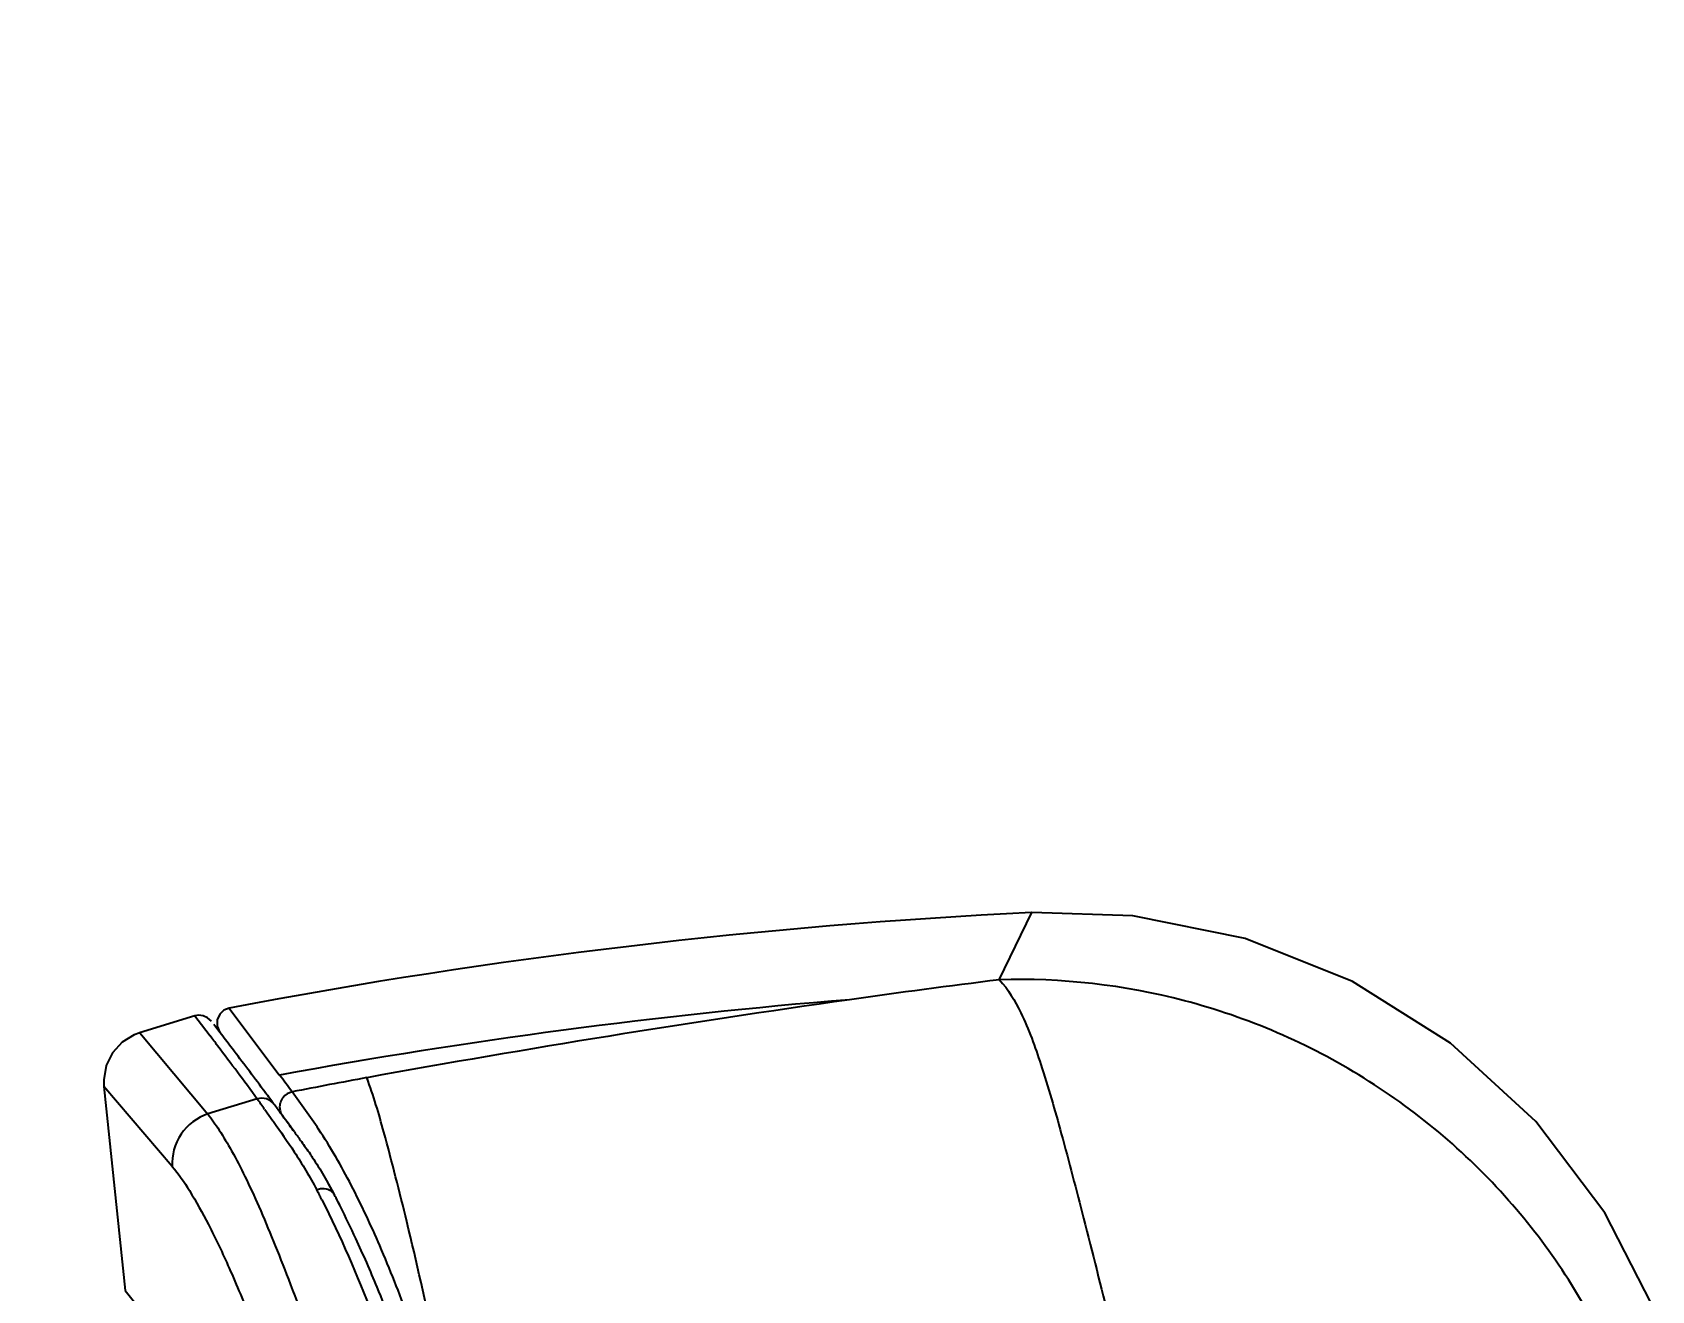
# Model space of a CAD drawing. Extents: x 0 to 3160, y 0 to 2315.
# Drawn here: x 2038.47 to 2070.18, y 993.15 to 1017.8 of the extents above; entities that cross this region are included whole.
import ezdxf

# ---------------------------------------------------------------- set-up
doc = ezdxf.new("R2010")
doc.units = 0
doc.header["$LTSCALE"] = 10
doc.header["$MEASUREMENT"] = 0
doc.header["$PDMODE"] = 3
doc.header["$PDSIZE"] = -10
doc.layers.get('0').update_dxf_attribs({"linetype": 'CONTINUOUS'})
doc.layers.get('DEFPOINTS').update_dxf_attribs({"linetype": 'CONTINUOUS'})
doc.layers.add('DEF_LAYER_ASSEM_MEMBER', color=7, linetype='CONTINUOUS')
doc.styles.add('Daelim Dimension', font='')
doc.styles.get('Daelim Dimension').set_extended_font_data('나눔고딕')
doc.dimstyles.new('DEFAULT', dxfattribs={"dimscale": 2, "dimtxt": 2, "dimasz": 2, "dimexe": 0, "dimexo": 2, "dimgap": 1, "dimtad": 1, "dimdec": 1, "dimzin": 9, "dimdsep": 46, "dimtxsty": 'Daelim Dimension', "dimcen": 0.5, "dimclrd": 252, "dimclre": 252, "dimclrt": 3, "dimadec": 1, "dimazin": 0, "dimtfac": 1, "dimtdec": 1, "dimtix": 1, "dimtmove": 0, "dimatfit": 3, "dimfxl": 1, "dimtolj": 1, "dimtzin": 1, "dimlwd": 9, "dimlwe": 9, "dimarcsym": 0})

# ---------------------------------------------------------------- blocks, each defined once
blk = doc.blocks.new('*D3')
at = {"color": 5, "lineweight": 9, "ltscale": 0.5, "transparency": 16777216}
for p, q in [((1723.69, 1321.474), (2349.011, 1321.474)), ((2347.011, 470.393), (2347.011, 1313.474)), ((2163.18, 462.393), (2349.011, 462.393))]:
    blk.add_line(p, q, dxfattribs=at)
at = {"color": 5, "ltscale": 0.5, "transparency": 16777216}
for points in [[(2345.678, 1313.474), (2348.345, 1313.474), (2347.011, 1321.474)], [(2345.678, 470.393), (2348.345, 470.393), (2347.011, 462.393)]]:
    blk.add_solid(points, dxfattribs=at)
at = {"layer": 'DEFPOINTS', "color": 0, "ltscale": 0.5, "transparency": 16777216}
for p in [(1719.69, 1321.474), (2347.011, 1321.474), (2159.18, 462.393)]:
    blk.add_point(p, dxfattribs=at)
at = {"color": 7, "ltscale": 0.5, "transparency": 16777216, "insert": (2331.306, 915.529), "char_height": 20, "attachment_point": 5, "rotation": 90, "style": 'Daelim Dimension'}
blk.add_mtext('\\A1;(1140)', dxfattribs=at)

msp = doc.modelspace()

# ---------------------------------------------------------------- linework, layer by layer
at = {"layer": 'DEF_LAYER_ASSEM_MEMBER', "color": 9, "linetype": 'Continuous'}
for p, q in [((2057.406, 999.236), (2058.04, 1000.551)), ((2041.651, 998.529), (2041.78, 998.36)), ((2041.78, 998.36), (2041.949, 998.138)), ((2040.571, 998.199), (2041.903, 996.606)), ((2041.208, 995.579), (2039.87, 997.146)), ((2042.872, 996.9), (2041.905, 996.607)), ((2043.018, 996.697), (2043.177, 996.475)), ((2043.177, 996.475), (2043.19, 996.457))]:
    msp.add_line(p, q, dxfattribs=at)
at = {"layer": 'DEF_LAYER_ASSEM_MEMBER', "color": 7, "linetype": 'Continuous'}
for p, q in [((2043.304, 997.368), (2042.319, 998.68)), ((2041.65, 998.528), (2040.569, 998.198)), ((2042.142, 998.204), (2042.025, 998.358)), ((2042.087, 998.326), (2042.142, 998.205)), ((2039.87, 997.146), (2040.287, 993.146)), ((2043.035, 997.021), (2043.027, 997.032)), ((2043.366, 996.575), (2043.33, 996.623)), ((2043.401, 996.526), (2043.366, 996.575)), ((2040.288, 993.146), (2041.48, 991.656))]:
    msp.add_line(p, q, dxfattribs=at)
for points in [[(2070.181, 992.888), (2069.263, 994.667), (2067.911, 996.46), (2066.244, 997.993), (2064.323, 999.203), (2062.221, 1000.045), (2060.02, 1000.49), (2058.04, 1000.551)], [(2042.321, 998.68), (2042.219, 998.639), (2042.138, 998.562), (2042.088, 998.453), (2042.087, 998.326)], [(2041.974, 998.426), (2041.9, 998.493), (2041.814, 998.531), (2041.725, 998.541), (2041.651, 998.529)], [(2040.571, 998.199), (2040.462, 998.158), (2040.225, 998.011), (2040.038, 997.805), (2039.915, 997.554), (2039.866, 997.278), (2039.87, 997.146)]]:
    msp.add_lwpolyline(points, dxfattribs=at)
for centre, radius, start, end in [((2063.554, 887.258), 113.428, 92.78695, 100.78908), ((1939.883, 920.281), 128.567, 36.52468, 36.64732), ((1978.197, 948.643), 80.898, 36.3771, 36.53325), ((1986.047, 954.417), 71.153, 36.13144, 36.2854), ((1987.545, 955.514), 69.296, 36.00911, 36.2873), ((1989.405, 956.869), 66.995, 36.00683, 36.13105), ((2034.932, 990.042), 10.684, 27.7668, 29.1836), ((2030.431, 987.914), 15.397, 27.0892, 27.904), ((2032.178, 988.592), 13.796, 26.7094, 27.7663), ((2032.182, 988.593), 13.792, 26.7093, 27.7688), ((2025.481, 985.235), 21.287, 24.817, 26.6778), ((2021.46, 983.373), 25.718, 22.4984, 24.8219), ((2016.56, 981.333), 31.026, 21.1306, 22.5169)]:
    msp.add_arc(centre, radius, start, end, dxfattribs=at)
at = {"layer": 'DEF_LAYER_ASSEM_MEMBER', "color": 9, "linetype": 'Continuous'}
for centre, radius, start, end in [((2080.285, 815.851), 184.806, 97.11114, 98.03014), ((2063.554, 887.258), 111.957, 94.65457, 100.41924), ((2089.194, 754.016), 247.279, 98.07255, 100.29085), ((1970.937, 944.323), 89.1, 36.99998, 37.15648), ((1942.368, 922.817), 124.858, 36.39403, 36.99146), ((1938.232, 919.71), 130.662, 36.287, 36.46686), ((2072.936, 846.368), 153.51, 100.4781, 101.03415), ((1997.991, 964.471), 55.37, 35.5911, 35.8497)]:
    msp.add_arc(centre, radius, start, end, dxfattribs=at)
for points, start_tangent, end_tangent in [([(2069.419, 991.761), (2067.46, 994.824), (2064.549, 997.309), (2061.031, 998.825), (2057.407, 999.236)], (-0.411052, 0.911612), (-0.999502, -0.031545)), ([(2057.407, 999.236), (2057.826, 998.59), (2058.219, 997.578), (2058.62, 996.22), (2059.056, 994.565), (2060.058, 990.504), (2061.159, 985.761)], (0.684486, -0.729026), (0.222711, -0.974884)), ([(2046.958, 989.222), (2046.348, 992.109), (2045.801, 994.499), (2045.352, 996.25), (2045.019, 997.318)], (-0.200321, 0.97973), (-0.351245, 0.936284)), ([(2043.199, 996.8), (2043.053, 996.903), (2042.872, 996.9)], (-0.596242, 0.802805), (-0.949873, -0.312637)), ([(2043.555, 997.039), (2043.379, 996.932), (2043.312, 996.717)], (-0.978584, -0.205848), (0.081848, -0.996645)), ([(2044.714, 995.211), (2044.075, 996.306), (2043.555, 997.039)], (-0.462328, 0.886709), (-0.587301, 0.809368)), ([(2041.905, 996.607), (2041.38, 996.208), (2041.208, 995.579)], (-0.947736, -0.319055), (0.068718, -0.997636)), ([(2041.905, 996.607), (2042.125, 996.292), (2042.37, 995.883), (2042.631, 995.381), (2042.903, 994.791), (2043.186, 994.118), (2043.484, 993.368), (2044.095, 991.64), (2045.317, 987.427), (2046.359, 982.519)], (0.590039, -0.807375), (0.177896, -0.984049)), ([(2043.19, 996.457), (2043.596, 995.866), (2044.037, 995.12)], (0.581008, -0.813898), (0.468105, -0.883673)), ([(2043.312, 996.717), (2043.318, 996.676), (2043.366, 996.575)], (0.081848, -0.996645), (0.59245, -0.805608)), ([(2041.208, 995.579), (2041.543, 995.107), (2041.917, 994.439), (2042.322, 993.587), (2042.749, 992.56), (2043.635, 990.031), (2044.501, 986.973)], (0.645747, -0.763552), (0.246574, -0.969124)), ([(2046.958, 989.222), (2045.834, 992.62), (2045.271, 994.029), (2044.714, 995.211)], (-0.278263, 0.960505), (-0.462328, 0.886709)), ([(2044.037, 995.12), (2044.185, 995.148), (2044.322, 995.094)], (0.905635, 0.424058), (0.779684, -0.626174)), ([(2044.322, 995.094), (2044.385, 995.019)], (0.779684, -0.626174), (0.469207, -0.883088))]:
    msp.add_spline(points, degree=3, dxfattribs=dict(at, start_tangent=start_tangent, end_tangent=end_tangent))
at = {"layer": 'DEF_LAYER_ASSEM_MEMBER', "color": 7, "linetype": 'Continuous'}
for points, start_tangent, end_tangent in [([(2043.027, 997.032), (2042.42, 997.838), (2042.142, 998.204)], (-0.597097, 0.802169), (-0.605229, 0.796051)), ([(2043.6, 996.254), (2043.736, 996.066), (2043.907, 995.825), (2043.951, 995.76)], (0.587874, -0.808952), (0.553428, -0.832897)), ([(2043.951, 995.76), (2044.385, 995.019)], (0.553428, -0.832897), (0.466253, -0.884651)), ([(2044.138, 994.925), (2045.12, 992.69), (2046.1, 989.834), (2047.027, 986.496), (2047.835, 982.846)], (0.455473, -0.890249), (0.193952, -0.981011))]:
    msp.add_spline(points, degree=3, dxfattribs=dict(at, start_tangent=start_tangent, end_tangent=end_tangent))

# ---------------------------------------------------------------- dimensions: what is measured, and where the dimension line sits
at = {"color": 5, "ltscale": 0.5}
dim = msp.add_linear_dim(base=(2347.011, 1321.474), p1=(2159.18, 462.393), p2=(1719.69, 1321.474), angle=90, text='(1140)', dimstyle='DEFAULT', override={"dimtxt": 10, "dimasz": 4, "dimexe": 1, "dimdec": 0, "dimclrd": 5, "dimclre": 5, "dimclrt": 7}, dxfattribs=at)
dim.commit()
dim.dimension.update_dxf_attribs({"geometry": '*D3', "text_midpoint": (2347.011, 915.529), "dimtype": 160})

doc.saveas('drawing.dxf')
